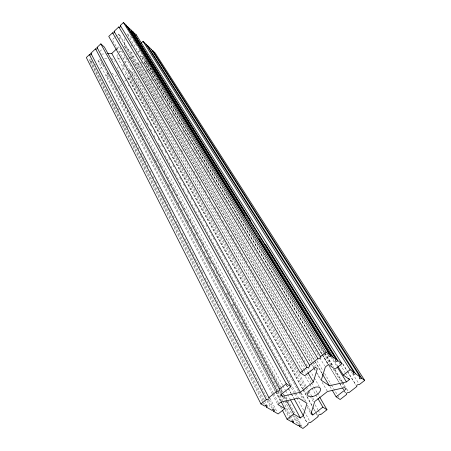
<?xml version="1.0" encoding="UTF-8"?>
<svg xmlns="http://www.w3.org/2000/svg" width="451" height="451" viewBox="0 0 451 451"><rect width="100%" height="100%" fill="white"/><g stroke="black" fill="none" stroke-linecap="round" stroke-linejoin="round"><path stroke-width="0.34" stroke-dasharray="2.25 1.69" d="M117.835 68.462L117.925 67.069M119.678 39.592L119.949 35.466L118.382 33.994L112.31 39.699L301.578 370.243M122.835 70.193L123.27 63.895L306.066 386.163M313.755 367.492L124.465 46.115L124.983 38.606M99.891 51.369L102.4 49.012M272.297 393.898L98.002 60.716L99.772 59.053L100.759 60.919M117.243 48.33L119.233 46.47L304.887 367.396M100.037 68.687L103.431 65.513M273.329 393.013L106.566 75.278L107.53 74.381M124.747 62.526L128.191 59.323M128.687 58.867L130.655 57.035L135.368 56.725M282.591 385.154L115.687 76.349L116.561 75.542M125.028 74.821L127.971 72.104M128.462 71.647L129.927 70.288L133.27 73.316L303.416 368.845M322.442 373.8L137.64 63.146L138.632 62.232M142.088 59.03L143.57 57.66L142.099 56.274L140.081 56.409M280.629 386.924L119.188 86.327L121.685 84.016M124.623 81.31L126.635 79.444M127.143 78.976L128.152 78.046A0.987 0.829 -29.2 0 1 128.191 76.783A0.987 0.829 -29.2 0 1 129.584 76.726L305.056 387.059M131.884 74.595L133.27 73.316M104.581 58.737L108.014 58.506M101.368 54.12L105.528 53.855M124.465 46.115L131.044 52.243L132.385 52.158M137.764 51.809L140.447 51.639M90.882 60.31A1.02 0.885 -24.9 0 1 90.527 61.235L92.427 62.898M106.566 75.278L109.897 78.192M118.297 85.549L119.188 86.327M98.002 60.716L102.941 65.079M112 73.09L115.687 76.349M111.453 58.28L115.033 61.511M137.64 63.146L140.954 66.218L315.559 358.376M131.827 38.076L127.019 33.509L328.131 363.867M351.532 372.007L352.282 373.197M352.659 373.794L358.669 383.322M342.726 363.788L347.208 370.947M347.58 371.545L356.172 385.261M342.923 364.228L347.033 370.79M347.405 371.382L355.997 385.103M339.084 362.801L339.828 363.991M340.201 364.588L345.038 372.351M345.41 372.949L347.636 376.534M332.556 357.711L337.743 366.094M330.916 356.775L336.824 366.353M327.336 353.753L328.074 354.954M133.411 40.331L137.087 46.329M138.931 49.334L143.345 56.533M145.183 59.532L148.864 65.53M150.335 67.932L155.116 75.734M156.954 78.733L160.635 84.732M162.106 87.133L172.04 103.335M173.877 106.335L324.709 352.338M325.075 352.936L333.537 366.736M146.113 61.449L324.376 352.417M324.743 353.02L332.832 366.218M335.037 369.814L342.388 381.817M342.754 382.414L345.325 386.614M346.796 389.016L348.634 392.015M143.57 57.66L324.297 352.851M324.669 353.454L332.381 366.054M334.586 369.651L341.931 381.653M342.298 382.251L344.868 386.451M142.099 56.274L323.288 352.8M323.655 353.398L330.622 364.803M333.193 369.008L341.26 382.211M341.627 382.814L344.198 387.014M327.871 363.895L144.67 62.785A0.992 0.834 -32.2 0 1 144.636 61.595A0.992 0.834 -32.2 0 1 145.932 61.308M328.238 364.493L339.208 382.527M339.569 383.125L342.134 387.336M342.495 387.933L345.421 392.742M144.512 62.616L321.839 354.12M322.206 354.723L327.691 363.737M329.157 366.139L339.394 382.972M339.755 383.57L341.954 387.178M342.315 387.775L343.78 390.183M344.147 390.786L345.607 393.187M131.044 44.846L131.771 46.053M136.134 53.291L136.867 54.498M141.231 61.736L142.685 64.149M146.327 70.181L147.781 72.594M151.418 78.626L153.239 81.642M156.875 87.674L158.329 90.087M161.605 95.516L164.153 99.739M167.062 104.564L169.61 108.787M172.524 113.613L174.706 117.232M177.615 122.058L179.797 125.677M182.711 130.502L185.62 135.328M187.802 138.947L191.077 144.376M193.626 148.599L196.901 154.028M198.716 157.044L201.992 162.473M203.813 165.489L206.721 170.315M207.088 170.918L218.002 189.014M218.369 189.617L223.098 197.459M223.459 198.062L228.189 205.904M229.644 208.317L319.517 357.316M319.877 357.919L324.607 365.761M317.008 360.794L323.153 371.077M324.602 373.496L331.107 384.382M331.468 384.991L337.252 394.664M337.613 395.273L339.056 397.692M330.002 386.518L331.806 389.546M131.044 52.243L314.257 360.338M314.612 360.941L322.172 373.653M119.949 35.466L313.039 361.386M313.4 361.995L315.914 366.235M118.382 33.994L312.165 361.837M312.52 362.446L315.029 366.686M314.11 368.095L315.542 370.519M316.968 372.949L320.898 379.618M130.655 57.035L310.705 362.97M311.066 363.579L313.563 367.824M313.924 368.433L315.706 371.466M316.066 372.075L320.712 379.967M322.138 382.397L327.138 390.893M181.42 149.777L182.841 152.213M193.823 171.076L195.244 173.505M196.659 175.941L198.074 178.376M199.494 180.806L200.909 183.241M205.16 190.542L206.581 192.977M209.061 197.234L210.476 199.669M214.727 206.97L216.147 209.399M217.562 211.835L220.753 217.309M222.523 220.353L224.649 224.006M226.069 226.436L229.255 231.91M231.03 234.954L234.216 240.428M235.636 242.863L242.723 255.029M244.138 257.465L247.678 263.547M249.099 265.983L256.185 278.149M257.6 280.584L260.791 286.058M262.206 288.493L265.752 294.576M267.167 297.012L269.292 300.659M271.068 303.703L274.253 309.177M275.674 311.613L278.859 317.087M280.28 319.522L283.465 324.996M283.82 325.605L287.721 332.297M289.136 334.732L292.327 340.206M293.742 342.642L297.288 348.724M297.637 349.333L301.539 356.025M301.894 356.634L305.789 363.326M306.144 363.934L307.559 366.364M307.915 366.973L313.941 377.318M314.291 377.927L319.252 386.445M305.237 368.005L307.706 372.272M303.765 369.454L305.879 373.118M306.229 373.727L311.151 382.279M311.5 382.888L313.608 386.552M313.964 387.161L317.126 392.658M317.476 393.266L319.235 396.322M129.927 70.288L301.516 369.848M301.871 370.457L303.619 373.518M305.372 376.574L309.572 383.908M309.922 384.523L311.675 387.578M312.024 388.187L315.525 394.304M315.875 394.913L317.628 397.968M301.928 370.857L303.675 373.907M306.409 386.778L308.495 390.453M308.845 391.062L314.054 400.257M305.406 387.674L307.486 391.355M307.83 391.964L309.91 395.645M310.26 396.26L313.383 401.779M315.114 404.846L317.887 409.75M318.237 410.365L320.317 414.046M117.452 57.463L303.647 388.125M303.997 388.739L306.759 393.65M128.152 78.046L302.694 388.914M303.044 389.529L312.357 406.114M312.701 406.729L315.458 411.645M315.807 412.259L317.527 415.332M127.994 77.882L302.852 389.382M303.202 389.997L312.165 405.968M313.546 408.426L315.272 411.498M316.653 413.956L317.341 415.185M301.172 392.844L305.97 401.458M300.467 392.827L304.583 400.217M307.323 405.145L310.745 411.301M128.36 84.861L129.042 86.096M135.537 97.799L136.563 99.648M146.823 118.128L147.849 119.977M150.239 124.29L151.609 126.754M154.005 131.066L155.031 132.915M158.104 138.463L159.13 140.306M161.526 144.619L162.89 147.088M164.942 150.781L166.312 153.244M168.702 157.557L170.416 160.641M172.806 164.953L174.176 167.417M176.228 171.115L177.593 173.579M179.645 177.271L181.697 180.969M183.405 184.047L185.457 187.746M187.509 191.444L188.879 193.907M190.931 197.606L192.639 200.684M194.691 204.382L196.743 208.08M198.107 210.544L200.847 215.471M201.185 216.085L203.92 221.013M205.972 224.711L208.024 228.409M209.394 230.873L215.206 241.347M216.57 243.811L226.487 261.676M227.856 264.139L234.351 275.849M234.695 276.463L237.773 282.005M238.111 282.625L298.63 391.671M298.974 392.285L303.078 399.676M307.182 407.073L310.254 412.614M118.247 70.61L120.282 74.314M139.647 109.458L141.687 113.162M147.122 123.027L148.48 125.491M150.516 129.189L151.874 131.658M153.915 135.356L155.274 137.826M158.329 143.373L159.011 144.608M159.35 145.222L160.37 147.071M161.729 149.54L163.764 153.239M165.122 155.708L174.977 173.59M175.315 174.204L177.012 177.288M177.356 177.903L178.37 179.757M179.729 182.221L181.77 185.919M183.129 188.388L185.169 192.087M186.528 194.556L188.563 198.254M189.922 200.718L295.568 392.494M295.912 393.109L298.291 397.427M291.481 387.995L294.193 392.939M294.531 393.554L296.566 397.263M296.91 397.878L304.03 410.85M304.369 411.47L310.136 421.967M286.492 384.951L291.211 393.593M291.493 393.971L293.855 398.301M303.664 416.448L307.368 423.241M286.306 384.804L287.992 387.894M288.324 388.508L291.019 393.452M291.357 394.067L293.375 397.776M303.472 416.301L307.176 423.1M282.924 385.774L285.263 390.109M285.601 390.724L287.27 393.819M287.608 394.439L290.281 399.389M280.962 387.544L282.963 391.265M285.957 396.841L287.62 399.941M287.952 400.561L294.61 412.953M297.277 417.914L301.933 426.59M141.067 128.169L141.732 129.409M144.393 134.37L145.059 135.61M154.033 152.348L154.699 153.588M157.36 158.549L158.025 159.789M160.68 164.75L161.678 166.611M164.006 170.952L165.004 172.812M167.332 177.153L168.324 179.013M170.653 183.354L171.651 185.214M173.646 188.935L174.977 191.416M176.307 193.896L177.965 196.997M180.293 201.338L182.289 205.058M183.619 207.539L184.617 209.399M187.272 214.36L187.937 215.601M189.933 219.316L191.596 222.416M193.259 225.517L195.255 229.238M196.585 231.718L198.243 234.819M200.238 238.54L202.567 242.88M202.899 243.501L204.895 247.221M206.225 249.702L208.215 253.423M209.878 256.523L211.209 259.004M213.205 262.724L215.533 267.065M215.866 267.685L217.856 271.406M219.186 273.887L221.514 278.228M222.845 280.708L225.173 285.049M225.506 285.669L228.494 291.245M228.826 291.865L234.813 303.027M235.146 303.647L238.134 309.228M238.466 309.848L241.46 315.429M241.792 316.05L247.774 327.212M249.104 329.692L268.052 365.034M268.384 365.654L280.02 387.358M281.351 389.839L282.349 391.699M283.679 394.18L286.667 399.761M295.642 416.504L299.633 423.94M280.714 389.76L282.044 392.24M282.377 392.866L286.035 399.699M280.702 391.141L281.7 393.001M283.69 396.722L285.68 400.449M286.013 401.069L287.005 402.929M293.64 415.337L298.28 424.025M208.289 257.335L209.287 259.195M210.578 261.574L211.57 263.435M216.209 272.128L217.202 273.994M227.467 293.24L228.46 295.101M233.094 303.794L235.772 308.862M237.068 311.241L241.403 319.415M242.7 321.794L247.03 329.969M248.326 332.353L252.656 340.528M253.958 342.907L278.487 388.948M279.783 391.333L280.804 393.295M282.788 397.021L284.446 400.122M284.773 400.747L292.062 414.401M292.389 415.021L296.696 423.094M155.527 160.246L156.52 162.106M158.831 166.453L159.491 167.699M168.409 184.47L169.401 186.331M172.045 191.303L172.705 192.543M177.987 202.482L178.979 204.342M181.623 209.315L182.283 210.555M187.565 220.494L188.557 222.36M191.201 227.327L192.194 229.193M194.505 233.539L195.824 236.025M197.476 239.126L198.136 240.372M200.78 245.338L201.772 247.204M204.083 251.551L205.402 254.037M207.054 257.143L209.365 261.49M209.698 262.11L211.35 265.216M213.661 269.563L214.98 272.049M216.632 275.155L218.944 279.502M219.276 280.122L221.261 283.848M222.58 286.334L224.559 290.061M226.21 293.167L228.527 297.513M228.854 298.139L230.839 301.866M232.158 304.346L234.142 308.072M235.794 311.179L238.105 315.531M238.432 316.151L240.417 319.877M241.736 322.364L244.047 326.71M245.372 329.196L247.684 333.543M248.011 334.163L250.322 338.509M250.655 339.135L253.625 344.722M254.95 347.208L257.262 351.555M257.589 352.175L263.536 363.359M263.869 363.98L266.84 369.566M267.172 370.192L273.114 381.371M273.447 381.991L277.737 390.064M278.07 390.684L279.721 393.791M278.087 392.043L282.709 400.742M283.036 401.362L290.297 415.033M290.624 415.659L292.936 420.005M276.779 392.122L281.385 400.826M285.336 408.29L289.288 415.754M289.615 416.374L291.594 420.106M107.383 72.989L108.37 74.855M111.329 80.464L112.322 82.33M115.281 87.934L116.268 89.805M119.233 95.409L121.866 100.393M123.185 102.884L125.818 107.862M127.131 110.354L129.764 115.338M131.083 117.829L143.26 140.87M144.579 143.362L275.595 391.237M275.922 391.857L280.86 401.198M101.086 61.545L104.373 67.768M104.705 68.394L275.33 391.491M275.51 391.778L280.59 401.452M285.043 409.824L288.657 416.668M288.984 417.288L290.297 419.78M273.656 393.633L278.56 402.98M280.522 406.717L282.157 409.835M272.624 394.518L277.517 403.882M270.025 398.329L277.145 412.073M269.23 399.958L273.751 408.724M115.473 103.736L116.443 105.619M117.728 108.122L118.698 110.005M124.499 121.28L125.463 123.162M126.754 125.666L127.723 127.548M135.779 143.209L136.743 145.092M138.034 147.595L138.998 149.478M140.932 153.239L142.866 156.993M143.192 157.625L145.769 162.636M147.06 165.139L148.667 168.274M149.957 170.782L151.248 173.285M152.861 176.42L154.146 178.923M155.437 181.432L157.049 184.566M158.335 187.069L160.268 190.829M160.595 191.455L163.172 196.467M163.493 197.093L169.294 208.373M169.615 208.999L171.876 213.385M173.161 215.894L174.452 218.397M175.743 220.905L178.32 225.917M178.641 226.543L180.575 230.303M182.187 233.438L183.478 235.941M184.763 238.449L189.6 247.847M189.922 248.473L192.498 253.485M192.819 254.11L195.08 258.496M195.401 259.122L201.524 271.028M201.845 271.654L203.779 275.414M205.07 277.923L212.804 292.958M213.126 293.584L267.268 398.847M267.59 399.473L272.427 408.871M267.167 400.967L270.701 407.862M264.247 400.065L90.792 60.09A1.02 0.885 -24.9 0 0 89.174 60.051L262.454 401.706M264.562 400.691L266.806 405.083M90.527 61.235L263.254 400.854M264.528 403.363L265.171 404.62M262.77 402.331L263.728 404.214M95.262 64.673A1.015 0.874 -25.5 0 1 95.798 64.623M116.657 82.725A0.987 0.829 -27.3 0 1 116.803 82.899M124.809 56.978A4.409 3.783 -29.8 0 1 123.162 58.512M119.915 59.12A4.409 3.783 -29.8 0 1 117.215 54.503M119.363 51.972A4.409 3.783 -29.8 0 1 121.533 51.307M150.493 56.341A0.998 0.84 -33.3 0 1 151 55.744"/><path stroke-width="0.68" d="M281.187 401.824L284.812 408.674L278.115 413.95L273.718 411.38A1.669 0.902 -28.2 0 0 274.208 409.801A1.669 0.902 -28.2 0 0 271.992 410.371L266.445 407.129A1.686 0.919 -28 0 0 266.93 405.528A1.686 0.919 -28 0 0 264.681 406.097L260.937 403.91L86.31 57.536L89.399 54.627A1.026 0.891 -25.3 0 0 90.865 54.582A1.026 0.891 -25.3 0 0 90.865 53.246L95.544 48.838A1.026 0.896 -26.7 0 0 96.959 48.753A1.026 0.896 -26.7 0 0 97.021 47.451L100.821 43.871L104.406 47.124L290.895 386.704L280.381 395.037L282.433 396.299L300.343 392.263L313.338 382.014L317.346 368.659L315.39 367.294L304.724 375.745L300.208 372.712L108.747 36.407L112.575 32.805A1.032 0.908 -30.6 0 0 113.99 32.726A1.032 0.908 -30.6 0 0 114.069 31.395L118.81 26.93A1.037 0.908 -32.2 0 0 120.27 26.902A1.037 0.908 -32.2 0 0 120.304 25.521L123.461 22.55L126.229 25.211L329.591 354.633A1.714 0.953 -31 0 0 328.886 356.262A1.714 0.953 -31 0 0 330.837 356.098L331.214 355.822L336.305 359.56A1.697 0.936 -31.1 0 0 335.595 361.161A1.697 0.936 -31.1 0 0 337.517 360.997L337.889 360.721L341.926 363.686L335.008 369.138L328.497 364.47L325.34 366.967L321.253 380.221L329.371 385.757L346.436 381.918L349.497 379.522L348.753 378.327M286.701 400.939L293.686 413.984L300.315 417.953L303.303 415.619L306.996 403.301L298.63 398.041L280.917 402.072L277.844 404.502L284.812 408.674M107.609 53.72L111.769 53.455L116.747 48.798M133.789 37.145L136.264 34.834L132.746 31.846A1.026 0.891 -33.4 0 1 132.493 31.97M141.073 43.166L143.035 41.34L146.254 44.429L354.012 372.565A1.646 0.879 -31.4 0 0 353.387 374.183A1.646 0.879 -31.4 0 0 355.501 373.659L360.186 377.098A1.629 0.857 -31.4 0 0 359.56 378.693A1.629 0.857 -31.4 0 0 361.646 378.169L364.69 380.407L359.419 384.511A1.612 0.846 -31.2 0 0 357.384 384.923A1.612 0.846 -31.2 0 0 356.921 386.456L349.001 392.612A1.612 0.84 -30.8 0 0 346.966 393.03A1.612 0.84 -30.8 0 0 346.52 394.546L340.144 399.507L336.13 396.812L332.167 390.149M126.534 26.818A1.032 0.902 -33.2 0 0 127.323 26.643L131.669 30.426L336.305 359.56M260.937 403.91L266.321 399.631A1.703 0.936 -28.2 0 0 268.559 399.18A1.703 0.936 -28.2 0 0 268.886 397.596L90.865 53.246M268.886 397.596L277.055 391.102A1.703 0.941 -28.7 0 0 279.225 390.622A1.703 0.941 -28.7 0 0 279.643 389.05L286.295 383.762L290.895 386.704M300.208 372.712L306.939 367.362A1.719 0.958 -30.1 0 0 309.098 366.9A1.719 0.958 -30.1 0 0 309.572 365.276L317.932 358.63A1.725 0.964 -30.6 0 0 320.148 358.224A1.725 0.964 -30.6 0 0 320.576 356.532L326.152 352.101L329.591 354.633M282.484 410.455L287.061 419.176L293.686 413.984M338.115 366.697L343.301 375.08L350.139 369.719L354.012 372.565M336.13 396.812L346.34 388.852L344.564 387.612L327.499 391.502L314.753 401.48L310.942 413.849L312.802 414.993L322.877 407.14L326.969 409.756L320.661 414.661A1.595 0.829 -29.6 0 0 318.615 415.095A1.595 0.829 -29.6 0 0 318.22 416.561L310.474 422.587A1.59 0.823 -29.1 0 0 308.416 423.027A1.59 0.823 -29.1 0 0 308.044 424.476L302.937 428.45L299.611 426.505L298.945 425.265M287.061 419.176L291.284 421.646A1.618 0.846 -28.6 0 1 293.421 421.082A1.618 0.846 -28.6 0 1 292.908 422.593L298.021 425.581A1.601 0.829 -28.8 0 1 300.124 425.022A1.601 0.829 -28.8 0 1 299.611 426.505M343.301 375.08L349.497 379.522M146.778 45.979A1.009 0.857 -33.8 0 0 147.5 45.619L151.423 49.39L360.186 377.098M152.196 50.862A0.998 0.846 -34 0 0 152.652 50.568L155.223 53.038L364.69 380.407M152.652 50.568L361.646 378.169M147.5 45.619L355.501 373.659M143.035 41.34L350.139 369.719M136.264 34.834L341.926 363.686M132.96 31.666L250.919 221.075M265.628 244.696L337.889 360.721M132.746 31.846L337.517 360.997M131.365 31.604L333.3 357.468M127.537 26.462L244.555 215.685M259.19 239.351L331.214 355.822M127.323 26.643L330.837 356.098M337.196 366.951L346.436 381.918M123.461 22.55L326.152 352.101M120.304 25.521L320.576 356.532M118.81 26.93L317.932 358.63M322.533 374.257L329.371 385.757M114.069 31.395L309.572 365.276M112.575 32.805L306.939 367.362M308.056 372.881L313.338 382.014M319.584 396.931L326.969 409.756M317.978 398.583L322.877 407.14M111.769 53.455L300.343 392.263M311.089 411.915L312.802 414.993M100.821 43.871L286.295 383.762M294.193 398.915L303.303 415.619M290.619 400.009L300.315 417.953M97.021 47.451L279.643 389.05M281.108 393.813L282.433 396.299M95.544 48.838L277.055 391.102M291.921 420.727L292.908 422.593M272.748 409.497L273.718 411.38M89.399 54.627L266.321 399.631M265.487 405.246L266.445 407.129M151.237 49.582A0.998 0.846 -34 0 1 151.423 49.39M145.932 44.852A1.009 0.857 -33.8 0 1 146.254 44.429M131.963 32.021A1.026 0.891 -33.4 0 1 131.669 30.426M126.038 25.414A1.032 0.902 -33.2 0 1 126.229 25.211M312.577 396.576A7.227 3.884 -29.8 0 0 320.317 388.266A7.227 3.884 -29.8 0 0 309.239 390.735A7.227 3.884 -29.8 0 0 312.577 396.576"/></g></svg>
